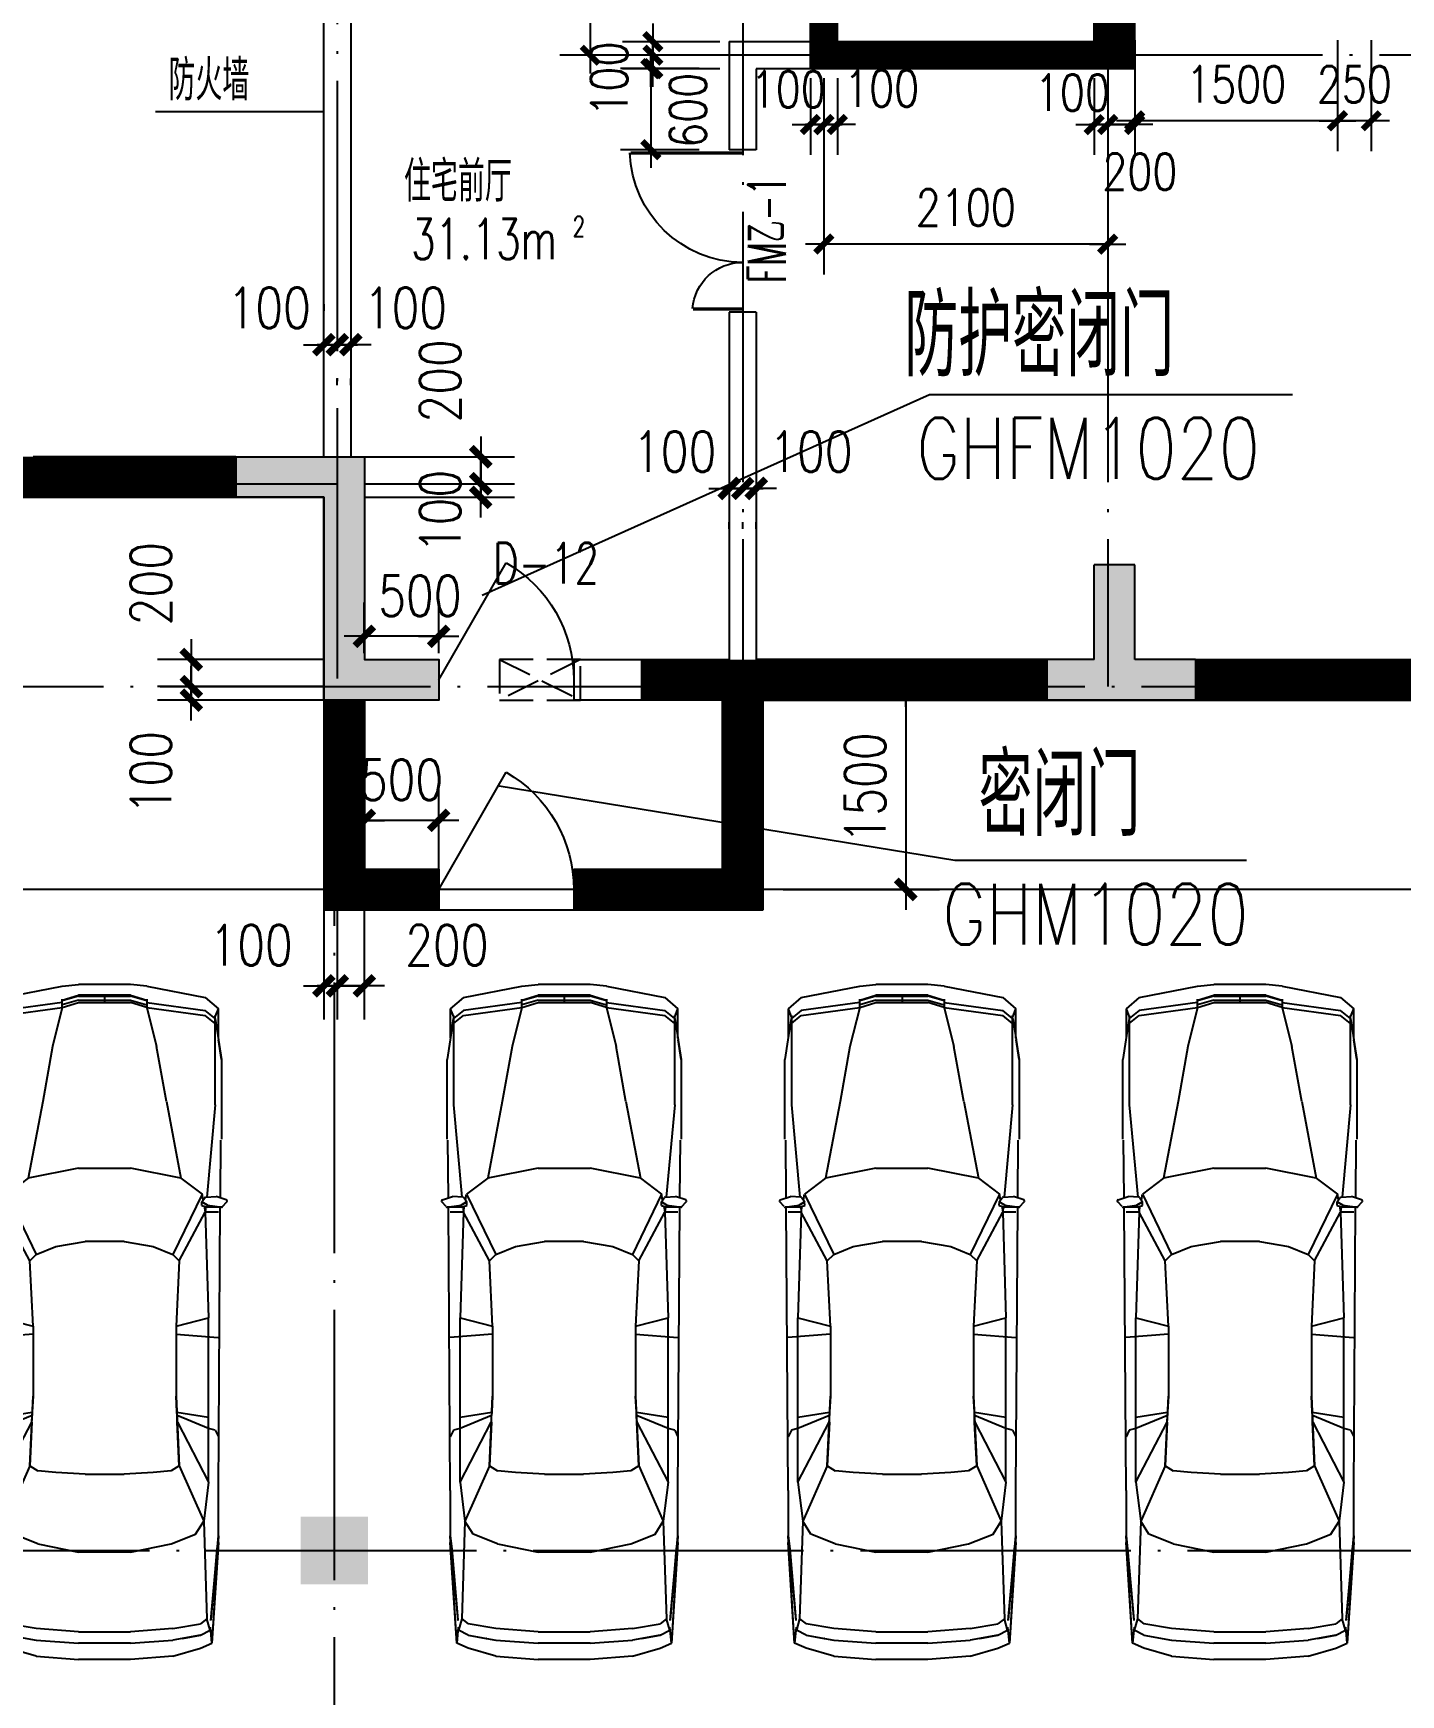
# Model space of a CAD drawing. Extents: x 634182 to 802382, y -1101880 to -864080.
# Drawn here: x 749634 to 759752, y -909933 to -897645 of the extents above; entities that cross this region are included whole.
import ezdxf
from ezdxf.enums import TextEntityAlignment as Align

# ---------------------------------------------------------------- set-up
doc = ezdxf.new("R2010")
doc.units = 0
doc.header["$LTSCALE"] = 1000
doc.header["$MEASUREMENT"] = 0
doc.linetypes.add('DASH', pattern=[0.35, 0.25, -0.1])
doc.linetypes.add('DOTE', pattern=[2.42, 2, -0.2, 0.02, -0.2])
doc.layers.get('0').update_dxf_attribs({"linetype": 'CONTINUOUS'})
doc.layers.get('DEFPOINTS').update_dxf_attribs({"linetype": 'CONTINUOUS'})
for name, color, linetype in [('210', 4, 'CONTINUOUS'), ('COLUMN', 7, 'CONTINUOUS'), ('DOTE', 1, 'DOTE'), ('LU', 4, 'CONTINUOUS'), ('MC', 4, 'CONTINUOUS'), ('PUB_DIM', 3, 'CONTINUOUS'), ('PUB_TEXT', 7, 'CONTINUOUS'), ('WALL', 191, 'CONTINUOUS'), ('WINDOW', 2, 'CONTINUOUS'), ('WINDOW_TEXT', 6, 'CONTINUOUS'), ('防火分區线', 2, 'CONTINUOUS')]:
    doc.layers.add(name, color=color, linetype=linetype)
doc.styles.add('_Z', font='romans', dxfattribs={"width": 0.7, "bigfont": 'Z'})
doc.styles.add('DIM_FONT', font='simplex.shx', dxfattribs={"width": 0.8})
doc.styles.add('HZ_SIMPLEX', font='SIMPLEX.shx', dxfattribs={"width": 0.8, "bigfont": 'hztxt.shx'})
doc.styles.add('SIMPLEX', font='SIMPLEX.SHX')
doc.styles.add('Z', font='romans', dxfattribs={"width": 0.8, "bigfont": 'z'})
doc.dimstyles.new('DIMN', dxfattribs={"dimtxt": 300, "dimasz": 1, "dimexe": 250, "dimexo": 300, "dimgap": 150, "dimtad": 1, "dimdec": 0, "dimzin": 0, "dimdsep": 46, "dimtxsty": 'DIM_FONT', "dimblk": '_DIMX', "dimblk1": '_DIMX', "dimblk2": '_DIMX', "dimcen": 2.5, "dimclrt": 7, "dimadec": 0, "dimazin": 0, "dimtfac": 1, "dimtdec": 0, "dimtix": 1, "dimtmove": 2, "dimatfit": 3, "dimldrblk": '_DIMX', "dimfxl": 0, "dimtolj": 1, "dimtzin": 0, "dimarcsym": 0})
doc.dimstyles.new('DIMN90', dxfattribs={"dimscale": 0.9, "dimtxt": 300, "dimasz": 1, "dimexe": 250, "dimexo": 300, "dimgap": 150, "dimtad": 1, "dimdec": 0, "dimdsep": 46, "dimtxsty": 'DIM_FONT', "dimblk": '_DIMX', "dimcen": 2.5, "dimclrt": 7, "dimadec": 0, "dimazin": 0, "dimtfac": 1, "dimtdec": 0, "dimtix": 1, "dimtmove": 2, "dimatfit": 3, "dimldrblk": '_DIMX', "dimfxl": 0, "dimtolj": 1, "dimarcsym": 0})

# ---------------------------------------------------------------- blocks, each defined once
blk = doc.blocks.new('_FZH')
blk.add_solid([(-0.5, -0.5), (0.5, -0.5), (-0.5, 0.5), (0.5, 0.5)])
blk = doc.blocks.new('M_F27')
for p, q in [((980, 902), (995, 790)), ((984, 905), (1020, 939)), ((1036, 935), (1062, 857)), ((1506, 899), (2121, 899)), ((2272, 876), (2121, 899)), ((-2426, 736), (-2389, 824)), ((-2389, 824), (-1610, 874)), ((-2389, 824), (-1560, 874)), ((-2264, 812), (-2389, 824)), ((-2326, 736), (-2288, 811)), ((-2200, 786), (-2288, 811)), ((-2200, 786), (-2238, 736)), ((-1560, 874), (-2212, 815)), ((-2208, 815), (-2211, 814)), ((-1660, 862), (-2208, 815)), ((-1446, 761), (-2200, 786)), ((-1560, 874), (-1660, 862)), ((-1617, 869), (-1620, 866)), ((-1208, 874), (-1610, 874)), ((-1145, 799), (-1446, 761)), ((-1208, 874), (980, 889)), ((-1145, 799), (-682, 557)), ((-1145, 799), (124, 799)), ((-743, 849), (-793, 874)), ((-730, 799), (-743, 849)), ((-630, 555), (-730, 799)), ((-642, 799), (-605, 554)), ((-2, 547), (-27, 877)), ((124, 799), (61, 547)), ((941, 773), (124, 799)), ((564, 572), (941, 773)), ((941, 773), (941, 874)), ((983, 777), (941, 773)), ((941, 773), (987, 765)), ((980, 790), (980, 898)), ((995, 790), (980, 790)), ((980, 790), (992, 746)), ((995, 790), (1022, 746)), ((1022, 748), (995, 790)), ((1051, 889), (1497, 893)), ((1057, 776), (1062, 857)), ((1770, 849), (1058, 784)), ((2461, 849), (1770, 849)), ((2272, 876), (2272, 874)), ((2437, 851), (2272, 876)), ((2511, 874), (2287, 874)), ((2398, 849), (2461, 773)), ((2437, 850), (2433, 851)), ((2498, 773), (2436, 849)), ((2511, 874), (2450, 850)), ((2461, 773), (2523, 321)), ((2561, 321), (2498, 773)), ((2599, 773), (2511, 874)), ((2599, 773), (2687, 321)), ((-2489, 522), (-2426, 736)), ((-2326, 736), (-2364, 522)), ((-2326, 736), (-2351, 596)), ((-2276, 522), (-2238, 736)), ((-1622, 510), (-1547, 698)), ((-1547, 698), (-1446, 761)), ((-1019, 572), (-1446, 761)), ((1079, 748), (614, 522)), ((992, 746), (1021, 747)), ((1021, 747), (1022, 748)), ((1053, 768), (1022, 746)), ((1036, 756), (1079, 748)), ((1204, 585), (1079, 748)), ((-2489, 522), (-2514, 196)), ((-2364, 522), (-2389, 196)), ((-2351, 594), (-2351, 596)), ((-2301, 196), (-2276, 522)), ((-1019, 572), (-1057, 510)), ((-680, 556), (-1019, 572)), ((-1019, 572), (-479, 547)), ((-680, 556), (-630, 555)), ((-605, 554), (-630, 555)), ((-479, 547), (-605, 554)), ((61, 547), (-479, 547)), ((61, 547), (564, 572)), ((564, 572), (614, 522)), ((614, 522), (677, 371)), ((1795, 472), (1204, 585)), ((1280, 196), (1204, 585)), ((-1622, 510), (-1685, 196)), ((-1070, 371), (-1057, 510)), ((2222, 397), (1795, 472)), ((2523, 321), (2222, 397)), ((-1082, 145), (-1070, 371)), ((677, 371), (714, 145)), ((2523, 321), (2586, 321)), ((2523, 321), (2561, 196)), ((2580, 196), (2542, 321)), ((2611, 196), (2574, 321)), ((2580, 321), (2618, 196)), ((2687, 321), (2699, 196)), ((-2514, -206), (-2514, 196)), ((-2389, -206), (-2389, 196)), ((-2301, 196), (-2301, -206)), ((-1685, -206), (-1685, 196)), ((-1082, 145), (-1082, -156)), ((714, -156), (714, 145)), ((1280, 196), (1280, -206)), ((2561, 196), (2561, -206)), ((2580, 196), (2580, -206)), ((2611, 196), (2611, -206)), ((2618, -206), (2618, 196)), ((2699, -206), (2699, 196)), ((2618, -6), (2561, -6)), ((-2489, -533), (-2514, -206)), ((-2389, -206), (-2364, -533)), ((-2276, -533), (-2301, -206)), ((-1685, -206), (-1622, -520)), ((-1070, -382), (-1082, -156)), ((714, -156), (677, -382)), ((1204, -596), (1280, -206)), ((2523, -332), (2561, -206)), ((2580, -206), (2542, -332)), ((2574, -332), (2611, -206)), ((2618, -206), (2580, -332)), ((2687, -332), (2699, -206)), ((-1057, -520), (-1070, -382)), ((677, -382), (614, -533)), ((2523, -332), (2222, -407)), ((2523, -332), (2461, -784)), ((2561, -332), (2498, -784)), ((2586, -332), (2523, -332)), ((2687, -332), (2599, -784)), ((1795, -483), (1204, -596)), ((1795, -483), (2222, -407)), ((-2489, -533), (-2426, -747)), ((-2326, -747), (-2364, -533)), ((-2351, -607), (-2351, -605)), ((-2351, -607), (-2326, -747)), ((-2276, -533), (-2238, -747)), ((-1622, -520), (-1547, -709)), ((-1019, -583), (-1446, -772)), ((-682, -568), (-1145, -809)), ((-1019, -583), (-1057, -520)), ((-479, -558), (-1019, -583)), ((-1019, -583), (-680, -567)), ((-730, -809), (-630, -566)), ((-680, -567), (-682, -568)), ((-680, -567), (-630, -566)), ((-605, -565), (-642, -809)), ((-630, -566), (-605, -565)), ((-605, -565), (-479, -558)), ((61, -558), (-479, -558)), ((-2, -558), (-27, -884)), ((61, -558), (124, -809)), ((564, -583), (61, -558)), ((614, -533), (564, -583)), ((564, -583), (941, -784)), ((1079, -759), (614, -533)), ((1204, -596), (1079, -759)), ((-2426, -747), (-2389, -835)), ((-2326, -747), (-2288, -822)), ((-2200, -797), (-2238, -747)), ((-1547, -709), (-1446, -772)), ((992, -757), (980, -800)), ((992, -757), (1021, -758)), ((995, -800), (1022, -757)), ((1022, -758), (995, -800)), ((1021, -758), (1022, -758)), ((1022, -757), (1053, -779)), ((1036, -767), (1079, -759)), ((-2389, -835), (-2264, -823)), ((-1560, -885), (-2389, -835)), ((-1610, -885), (-2389, -835)), ((-2288, -822), (-2200, -797)), ((-2212, -826), (-1560, -885)), ((-2208, -826), (-2211, -825)), ((-1660, -872), (-2208, -826)), ((-1446, -772), (-2200, -797)), ((-1560, -885), (-1660, -872)), ((-1621, -877), (-1617, -880)), ((-1610, -885), (-1208, -885)), ((-1145, -809), (-1446, -772)), ((-1208, -885), (980, -900)), ((-1145, -809), (124, -809)), ((-743, -860), (-793, -885)), ((-743, -860), (-730, -809)), ((941, -784), (124, -809)), ((987, -776), (941, -784)), ((983, -788), (941, -784)), ((941, -885), (941, -784)), ((995, -800), (980, -800)), ((995, -800), (980, -913)), ((980, -909), (980, -800)), ((1036, -946), (1062, -867)), ((1057, -787), (1062, -867)), ((1770, -860), (1058, -795)), ((1770, -860), (2461, -860)), ((2121, -910), (2272, -887)), ((2270, -887), (2121, -910)), ((2437, -861), (2272, -887)), ((2272, -885), (2272, -887)), ((2285, -885), (2511, -885)), ((2398, -860), (2461, -784)), ((2436, -860), (2498, -784)), ((2437, -861), (2436, -860)), ((2450, -861), (2511, -885)), ((2599, -784), (2511, -885)), ((984, -916), (1020, -950)), ((1051, -901), (1497, -904)), ((2121, -910), (1506, -910))]:
    blk.add_line(p, q)
for centre, start, end in [((990, 898), 132.965, 179.7454), ((1027, 932), 18.1573, 132.965), ((1047, 776), 305.1542, 356.8636), ((1047, -787), 3.1798, 54.8458), ((990, -909), 180.2546, 227.035), ((1027, -942), 227.035, 341.8427)]:
    blk.add_arc(centre, 10, start, end)
at = {"width": 0.8, "flags": 9}
for tag in ['XSIZE', 'YSIZE']:
    blk.add_attdef(tag, (0, 0), '', height=0.5, dxfattribs=at)
blk = doc.blocks.new('_DIMX')
blk.add_line((-150, 0), (150, 0))
at = {"const_width": 50}
blk.add_lwpolyline([(-70, -70), (70, 70)], dxfattribs=at)
blk = doc.blocks.new('*D464')
at = {"color": 0, "linetype": 'ByBlock'}
for p, q in [((759284, -897697), (759284, -898517)), ((759534, -897697), (759534, -898517)), ((759283, -898292), (759282, -898292)), ((759534, -898292), (759284, -898292)), ((759535, -898292), (759536, -898292))]:
    blk.add_line(p, q, dxfattribs=at)
at = {"layer": 'DEFPOINTS', "color": 0, "linetype": 'ByBlock'}
for p in [(759284, -897427), (759534, -897427), (759284, -898292)]:
    blk.add_point(p, dxfattribs=at)
at = {"color": 0, "linetype": 'ByBlock', "xscale": 0.9, "yscale": 0.9, "zscale": 0.9}
blk.add_blockref('_DIMX', (759284, -898292), dxfattribs=at)
at = {"color": 0, "linetype": 'ByBlock', "xscale": 0.9, "yscale": 0.9, "zscale": 0.9, "rotation": 180}
blk.add_blockref('_DIMX', (759534, -898292), dxfattribs=at)
at = {"color": 7, "linetype": 'ByBlock', "insert": (759409, -898022), "char_height": 270, "attachment_point": 5, "style": 'DIM_FONT'}
blk.add_mtext('\\A1;250', dxfattribs=at)
blk = doc.blocks.new('*D465')
at = {"color": 0, "linetype": 'ByBlock'}
for p, q in [((757784, -897697), (757784, -898517)), ((759284, -897697), (759284, -898517)), ((759283, -898292), (757785, -898292))]:
    blk.add_line(p, q, dxfattribs=at)
at = {"layer": 'DEFPOINTS', "color": 0, "linetype": 'ByBlock'}
for p in [(757784, -897427), (759284, -897427), (757784, -898292)]:
    blk.add_point(p, dxfattribs=at)
at = {"color": 0, "linetype": 'ByBlock', "xscale": 0.9, "yscale": 0.9, "zscale": 0.9, "rotation": 180}
blk.add_blockref('_DIMX', (757784, -898292), dxfattribs=at)
at = {"color": 0, "linetype": 'ByBlock', "xscale": 0.9, "yscale": 0.9, "zscale": 0.9}
blk.add_blockref('_DIMX', (759284, -898292), dxfattribs=at)
at = {"color": 7, "linetype": 'ByBlock', "insert": (758534, -898022), "char_height": 270, "attachment_point": 5, "style": 'DIM_FONT'}
blk.add_mtext('\\A1;1500', dxfattribs=at)
blk = doc.blocks.new('*D770')
at = {"color": 0, "linetype": 'ByBlock'}
for p, q in [((751784, -902477), (750554, -902477)), ((750804, -902476), (750804, -902475)), ((750804, -902477), (750804, -902577)), ((750804, -902477), (750804, -902577)), ((751784, -902577), (750554, -902577)), ((750804, -902578), (750804, -902579))]:
    blk.add_line(p, q, dxfattribs=at)
at = {"layer": 'DEFPOINTS', "color": 0, "linetype": 'ByBlock'}
for p in [(752084, -902477), (750804, -902577), (752084, -902577)]:
    blk.add_point(p, dxfattribs=at)
at = {"color": 0, "linetype": 'ByBlock'}
for p, rotation in [((750804, -902477), 270), ((750804, -902577), 90)]:
    blk.add_blockref('_DIMX', p, dxfattribs=dict(at, rotation=rotation))
at = {"color": 7, "linetype": 'ByBlock', "insert": (750504, -903114), "char_height": 300, "attachment_point": 5, "rotation": 90, "style": 'DIM_FONT'}
blk.add_mtext('\\A1;100', dxfattribs=at)
blk = doc.blocks.new('*D771')
at = {"color": 0, "linetype": 'ByBlock'}
for p, q in [((751784, -902277), (750554, -902277)), ((750804, -902276), (750804, -902275)), ((750804, -902277), (750804, -902477)), ((750804, -902277), (750804, -902477)), ((751784, -902477), (750554, -902477)), ((750804, -902478), (750804, -902479))]:
    blk.add_line(p, q, dxfattribs=at)
at = {"layer": 'DEFPOINTS', "color": 0, "linetype": 'ByBlock'}
for p in [(752084, -902277), (750804, -902477), (752084, -902477)]:
    blk.add_point(p, dxfattribs=at)
at = {"color": 0, "linetype": 'ByBlock'}
for p, rotation in [((750804, -902277), 270), ((750804, -902477), 90)]:
    blk.add_blockref('_DIMX', p, dxfattribs=dict(at, rotation=rotation))
at = {"color": 7, "linetype": 'ByBlock', "insert": (750504, -901716), "char_height": 300, "attachment_point": 5, "rotation": 90, "style": 'DIM_FONT'}
blk.add_mtext('\\A1;200', dxfattribs=at)
blk = doc.blocks.new('*D791')
at = {"color": 0, "linetype": 'ByBlock'}
for p, q in [((754714, -897807), (753994, -897807)), ((754219, -897806), (754219, -897805)), ((754219, -897907), (754219, -897807)), ((754219, -897907), (754219, -897807)), ((754714, -897907), (753994, -897907)), ((754219, -897908), (754219, -897909))]:
    blk.add_line(p, q, dxfattribs=at)
at = {"layer": 'DEFPOINTS', "color": 0, "linetype": 'ByBlock'}
for p in [(754219, -897807), (754984, -897807), (754984, -897907)]:
    blk.add_point(p, dxfattribs=at)
at = {"color": 0, "linetype": 'ByBlock', "xscale": 0.9, "yscale": 0.9, "zscale": 0.9}
for p, rotation in [((754219, -897807), 270), ((754219, -897907), 90)]:
    blk.add_blockref('_DIMX', p, dxfattribs=dict(at, rotation=rotation))
at = {"color": 7, "linetype": 'ByBlock', "insert": (753895, -897984), "char_height": 270, "attachment_point": 5, "rotation": 90, "style": 'DIM_FONT'}
blk.add_mtext('\\A1;100', dxfattribs=at)
blk = doc.blocks.new('M_A17ORW')
at = {"const_width": 0.02}
for points in [[(-0.481, -0.001), (-0.481, -0.308)], [(0.481, 0.001), (0.481, -0.691)]]:
    blk.add_lwpolyline(points, dxfattribs=at)
for centre, radius, start, end in [((-0.501, -0.003), 0.307, 274.2492, 0.2101), ((0.505, 0.002), 0.699, 180.2762, 268.0603)]:
    blk.add_arc(centre, radius, start, end)
blk = doc.blocks.new('*D792')
at = {"color": 0, "linetype": 'ByBlock'}
for p, q in [((754714, -897707), (753994, -897707)), ((754714, -897807), (753994, -897807)), ((754219, -897706), (754219, -897705)), ((754219, -897807), (754219, -897707)), ((754219, -897807), (754219, -897707)), ((754219, -897808), (754219, -897809))]:
    blk.add_line(p, q, dxfattribs=at)
at = {"layer": 'DEFPOINTS', "color": 0, "linetype": 'ByBlock'}
for p in [(754219, -897707), (754984, -897707), (754984, -897807)]:
    blk.add_point(p, dxfattribs=at)
at = {"color": 0, "linetype": 'ByBlock', "xscale": 0.9, "yscale": 0.9, "zscale": 0.9}
for p, rotation in [((754219, -897707), 270), ((754219, -897807), 90)]:
    blk.add_blockref('_DIMX', p, dxfattribs=dict(at, rotation=rotation))
at = {"color": 7, "linetype": 'ByBlock', "insert": (754492, -897223), "char_height": 270, "attachment_point": 5, "rotation": 90, "style": 'DIM_FONT'}
blk.add_mtext('\\A1;100', dxfattribs=at)
blk = doc.blocks.new('*D793')
at = {"color": 0, "linetype": 'ByBlock'}
for p, q in [((754783, -901011), (754782, -901011)), ((754884, -901011), (754784, -901011)), ((754884, -901011), (754784, -901011)), ((754885, -901011), (754886, -901011)), ((754784, -901311), (754784, -901261)), ((754884, -901311), (754884, -901261))]:
    blk.add_line(p, q, dxfattribs=at)
at = {"layer": 'DEFPOINTS', "color": 0, "linetype": 'ByBlock'}
for p in [(754784, -901011), (754784, -901011), (754884, -901011)]:
    blk.add_point(p, dxfattribs=at)
at = {"color": 0, "linetype": 'ByBlock'}
blk.add_blockref('_DIMX', (754784, -901011), dxfattribs=at)
at = {"color": 0, "linetype": 'ByBlock', "rotation": 180}
blk.add_blockref('_DIMX', (754884, -901011), dxfattribs=at)
at = {"color": 7, "linetype": 'ByBlock', "insert": (754380, -900739), "char_height": 300, "attachment_point": 5, "style": 'DIM_FONT'}
blk.add_mtext('\\A1;100', dxfattribs=at)
blk = doc.blocks.new('*D796')
at = {"color": 0, "linetype": 'ByBlock'}
for p, q in [((754883, -901011), (754882, -901011)), ((754984, -901011), (754884, -901011)), ((754984, -901011), (754884, -901011)), ((754985, -901011), (754986, -901011)), ((754884, -901311), (754884, -901261)), ((754984, -901311), (754984, -901261))]:
    blk.add_line(p, q, dxfattribs=at)
at = {"layer": 'DEFPOINTS', "color": 0, "linetype": 'ByBlock'}
for p in [(754884, -901011), (754884, -901011), (754984, -901011)]:
    blk.add_point(p, dxfattribs=at)
at = {"color": 0, "linetype": 'ByBlock'}
for p, rotation in [((754884, -901011), 359.9999999998665), ((754984, -901011), 179.9999999998666)]:
    blk.add_blockref('_DIMX', p, dxfattribs=dict(at, rotation=rotation))
at = {"color": 7, "linetype": 'ByBlock', "insert": (755388, -900739), "char_height": 300, "attachment_point": 5, "style": 'DIM_FONT'}
blk.add_mtext('\\A1;100', dxfattribs=at)
blk = doc.blocks.new('*D797')
at = {"color": 0, "linetype": 'ByBlock'}
for p, q in [((754905, -895577), (753530, -895577)), ((753755, -895578), (753755, -897806)), ((754905, -897807), (753530, -897807))]:
    blk.add_line(p, q, dxfattribs=at)
at = {"layer": 'DEFPOINTS', "color": 0, "linetype": 'ByBlock'}
for p in [(755175, -895577), (753755, -897807), (755175, -897807)]:
    blk.add_point(p, dxfattribs=at)
at = {"color": 0, "linetype": 'ByBlock', "xscale": 0.9, "yscale": 0.9, "zscale": 0.9}
for p, rotation in [((753755, -895577), 90), ((753755, -897807), 270)]:
    blk.add_blockref('_DIMX', p, dxfattribs=dict(at, rotation=rotation))
at = {"color": 7, "linetype": 'ByBlock', "insert": (753485, -896692), "char_height": 270, "attachment_point": 5, "rotation": 90, "style": 'DIM_FONT'}
blk.add_mtext('\\A1;2230', dxfattribs=at)
blk = doc.blocks.new('*D798')
at = {"color": 0, "linetype": 'ByBlock'}
for p, q in [((752084, -900777), (753195, -900777)), ((752945, -900776), (752945, -900775)), ((752945, -900977), (752945, -900777)), ((752945, -900977), (752945, -900777)), ((752084, -900977), (753195, -900977)), ((752945, -900978), (752945, -900979))]:
    blk.add_line(p, q, dxfattribs=at)
at = {"layer": 'DEFPOINTS', "color": 0, "linetype": 'ByBlock'}
for p in [(751784, -900777), (752945, -900777), (751784, -900977)]:
    blk.add_point(p, dxfattribs=at)
at = {"color": 0, "linetype": 'ByBlock'}
for p, rotation in [((752945, -900777), 270), ((752945, -900977), 90)]:
    blk.add_blockref('_DIMX', p, dxfattribs=dict(at, rotation=rotation))
at = {"color": 7, "linetype": 'ByBlock', "insert": (752645, -900216), "char_height": 300, "attachment_point": 5, "rotation": 90, "style": 'DIM_FONT'}
blk.add_mtext('\\A1;200', dxfattribs=at)
blk = doc.blocks.new('*D799')
at = {"color": 0, "linetype": 'ByBlock'}
for p, q in [((752084, -900977), (753195, -900977)), ((752945, -900976), (752945, -900975)), ((752945, -901077), (752945, -900977)), ((752945, -901077), (752945, -900977)), ((752084, -901077), (753195, -901077)), ((752945, -901078), (752945, -901079))]:
    blk.add_line(p, q, dxfattribs=at)
at = {"layer": 'DEFPOINTS', "color": 0, "linetype": 'ByBlock'}
for p in [(751784, -900977), (752945, -900977), (751784, -901077)]:
    blk.add_point(p, dxfattribs=at)
at = {"color": 0, "linetype": 'ByBlock'}
for p, rotation in [((752945, -900977), 270), ((752945, -901077), 90)]:
    blk.add_blockref('_DIMX', p, dxfattribs=dict(at, rotation=rotation))
at = {"color": 7, "linetype": 'ByBlock', "insert": (752645, -901182), "char_height": 300, "attachment_point": 5, "rotation": 90, "style": 'DIM_FONT'}
blk.add_mtext('\\A1;100', dxfattribs=at)
blk = doc.blocks.new('*D800')
at = {"color": 0, "linetype": 'ByBlock'}
for p, q in [((751884, -902843), (751884, -904940)), ((752084, -902843), (752084, -904940)), ((751883, -904690), (751882, -904690)), ((751884, -904690), (752084, -904690)), ((751884, -904690), (752084, -904690)), ((752085, -904690), (752086, -904690))]:
    blk.add_line(p, q, dxfattribs=at)
at = {"layer": 'DEFPOINTS', "color": 0, "linetype": 'ByBlock'}
for p in [(751884, -902543), (752084, -902543), (752084, -904690)]:
    blk.add_point(p, dxfattribs=at)
at = {"color": 0, "linetype": 'ByBlock'}
blk.add_blockref('_DIMX', (751884, -904690), dxfattribs=at)
at = {"color": 0, "linetype": 'ByBlock', "rotation": 180}
blk.add_blockref('_DIMX', (752084, -904690), dxfattribs=at)
at = {"color": 7, "linetype": 'ByBlock', "insert": (752695, -904390), "char_height": 300, "attachment_point": 5, "style": 'DIM_FONT'}
blk.add_mtext('\\A1;200', dxfattribs=at)
blk = doc.blocks.new('*D801')
at = {"color": 0, "linetype": 'ByBlock'}
for p, q in [((751784, -902843), (751784, -904940)), ((751884, -902843), (751884, -904940)), ((751783, -904690), (751782, -904690)), ((751784, -904690), (751884, -904690)), ((751784, -904690), (751884, -904690)), ((751885, -904690), (751886, -904690))]:
    blk.add_line(p, q, dxfattribs=at)
at = {"layer": 'DEFPOINTS', "color": 0, "linetype": 'ByBlock'}
for p in [(751784, -902543), (751884, -902543), (751884, -904690)]:
    blk.add_point(p, dxfattribs=at)
at = {"color": 0, "linetype": 'ByBlock'}
blk.add_blockref('_DIMX', (751784, -904690), dxfattribs=at)
at = {"color": 0, "linetype": 'ByBlock', "rotation": 180}
blk.add_blockref('_DIMX', (751884, -904690), dxfattribs=at)
at = {"color": 7, "linetype": 'ByBlock', "insert": (751246, -904390), "char_height": 300, "attachment_point": 5, "style": 'DIM_FONT'}
blk.add_mtext('\\A1;100', dxfattribs=at)
blk = doc.blocks.new('*D802')
at = {"color": 0, "linetype": 'ByBlock'}
for p, q in [((754561, -897906), (753979, -897906)), ((754204, -897907), (754204, -898505)), ((754561, -898506), (753979, -898506))]:
    blk.add_line(p, q, dxfattribs=at)
at = {"layer": 'DEFPOINTS', "color": 0, "linetype": 'ByBlock'}
for p in [(754831, -897906), (754204, -898506), (754831, -898506)]:
    blk.add_point(p, dxfattribs=at)
at = {"color": 0, "linetype": 'ByBlock', "xscale": 0.9, "yscale": 0.9, "zscale": 0.9}
for p, rotation in [((754204, -897906), 90), ((754204, -898506), 270)]:
    blk.add_blockref('_DIMX', p, dxfattribs=dict(at, rotation=rotation))
at = {"color": 7, "linetype": 'ByBlock', "insert": (754479, -898215), "char_height": 270, "attachment_point": 5, "rotation": 90, "style": 'DIM_FONT'}
blk.add_mtext('\\A1;600', dxfattribs=at)
blk = doc.blocks.new('*D805')
at = {"color": 0, "linetype": 'ByBlock'}
for p, q in [((751784, -899648), (751784, -899698)), ((751884, -899648), (751884, -899698)), ((751783, -899948), (751782, -899948)), ((751884, -899948), (751784, -899948)), ((751884, -899948), (751784, -899948)), ((751885, -899948), (751886, -899948))]:
    blk.add_line(p, q, dxfattribs=at)
at = {"layer": 'DEFPOINTS', "color": 0, "linetype": 'ByBlock'}
for p in [(751784, -899948), (751784, -899948), (751884, -899948)]:
    blk.add_point(p, dxfattribs=at)
at = {"color": 0, "linetype": 'ByBlock'}
blk.add_blockref('_DIMX', (751784, -899948), dxfattribs=at)
at = {"color": 0, "linetype": 'ByBlock', "rotation": 180}
blk.add_blockref('_DIMX', (751884, -899948), dxfattribs=at)
at = {"color": 7, "linetype": 'ByBlock', "insert": (751380, -899676), "char_height": 300, "attachment_point": 5, "style": 'DIM_FONT'}
blk.add_mtext('\\A1;100', dxfattribs=at)
blk = doc.blocks.new('*D806')
at = {"color": 0, "linetype": 'ByBlock'}
for p, q in [((751883, -899948), (751882, -899948)), ((751984, -899948), (751884, -899948)), ((751984, -899948), (751884, -899948)), ((751985, -899948), (751986, -899948)), ((751884, -900248), (751884, -900198)), ((751984, -900248), (751984, -900198))]:
    blk.add_line(p, q, dxfattribs=at)
at = {"layer": 'DEFPOINTS', "color": 0, "linetype": 'ByBlock'}
for p in [(751884, -899948), (751884, -899948), (751984, -899948)]:
    blk.add_point(p, dxfattribs=at)
at = {"color": 0, "linetype": 'ByBlock'}
for p, rotation in [((751884, -899948), 6.666442612347531e-11), ((751984, -899948), 180.0000000000666)]:
    blk.add_blockref('_DIMX', p, dxfattribs=dict(at, rotation=rotation))
at = {"color": 7, "linetype": 'ByBlock', "insert": (752388, -899676), "char_height": 300, "attachment_point": 5, "style": 'DIM_FONT'}
blk.add_mtext('\\A1;100', dxfattribs=at)
blk = doc.blocks.new('*D811')
at = {"color": 0, "linetype": 'ByBlock'}
for p, q in [((755484, -898510), (755484, -899429)), ((757584, -898510), (757584, -899429)), ((757583, -899204), (755485, -899204))]:
    blk.add_line(p, q, dxfattribs=at)
at = {"layer": 'DEFPOINTS', "color": 0, "linetype": 'ByBlock'}
for p in [(755484, -898240), (757584, -898240), (755484, -899204)]:
    blk.add_point(p, dxfattribs=at)
at = {"color": 0, "linetype": 'ByBlock', "xscale": 0.9, "yscale": 0.9, "zscale": 0.9}
for p, rotation in [((755484, -899204), 180.0000000000413), ((757584, -899204), 4.124700581087382e-11)]:
    blk.add_blockref('_DIMX', p, dxfattribs=dict(at, rotation=rotation))
at = {"color": 7, "linetype": 'ByBlock', "insert": (756534, -898934), "char_height": 270, "attachment_point": 5, "style": 'DIM_FONT'}
blk.add_mtext('\\A1;2100', dxfattribs=at)
blk = doc.blocks.new('*D812')
at = {"color": 0, "linetype": 'ByBlock'}
for p, q in [((757584, -897977), (757584, -898545)), ((757784, -897977), (757784, -898545)), ((757583, -898320), (757582, -898320)), ((757584, -898320), (757784, -898320)), ((757584, -898320), (757784, -898320)), ((757785, -898320), (757786, -898320))]:
    blk.add_line(p, q, dxfattribs=at)
at = {"layer": 'DEFPOINTS', "color": 0, "linetype": 'ByBlock'}
for p in [(757584, -897707), (757784, -897707), (757784, -898320)]:
    blk.add_point(p, dxfattribs=at)
at = {"color": 0, "linetype": 'ByBlock', "xscale": 0.9, "yscale": 0.9, "zscale": 0.9}
blk.add_blockref('_DIMX', (757584, -898320), dxfattribs=at)
at = {"color": 0, "linetype": 'ByBlock', "xscale": 0.9, "yscale": 0.9, "zscale": 0.9, "rotation": 180}
blk.add_blockref('_DIMX', (757784, -898320), dxfattribs=at)
at = {"color": 7, "linetype": 'ByBlock', "insert": (757822, -898669), "char_height": 270, "attachment_point": 5, "style": 'DIM_FONT'}
blk.add_mtext('\\A1;200', dxfattribs=at)
blk = doc.blocks.new('*D813')
at = {"color": 0, "linetype": 'ByBlock'}
for p, q in [((757484, -897977), (757484, -898545)), ((757584, -897977), (757584, -898545)), ((757483, -898320), (757482, -898320)), ((757484, -898320), (757584, -898320)), ((757484, -898320), (757584, -898320)), ((757585, -898320), (757586, -898320))]:
    blk.add_line(p, q, dxfattribs=at)
at = {"layer": 'DEFPOINTS', "color": 0, "linetype": 'ByBlock'}
for p in [(757484, -897707), (757584, -897707), (757584, -898320)]:
    blk.add_point(p, dxfattribs=at)
at = {"color": 0, "linetype": 'ByBlock', "xscale": 0.9, "yscale": 0.9, "zscale": 0.9}
blk.add_blockref('_DIMX', (757484, -898320), dxfattribs=at)
at = {"color": 0, "linetype": 'ByBlock', "xscale": 0.9, "yscale": 0.9, "zscale": 0.9, "rotation": 180}
blk.add_blockref('_DIMX', (757584, -898320), dxfattribs=at)
at = {"color": 7, "linetype": 'ByBlock', "insert": (757323, -898084), "char_height": 270, "attachment_point": 5, "style": 'DIM_FONT'}
blk.add_mtext('\\A1;100', dxfattribs=at)
blk = doc.blocks.new('*D814')
at = {"color": 0, "linetype": 'ByBlock'}
for p, q in [((755484, -897977), (755484, -898545)), ((755584, -897977), (755584, -898545)), ((755483, -898320), (755482, -898320)), ((755484, -898320), (755584, -898320)), ((755484, -898320), (755584, -898320)), ((755585, -898320), (755586, -898320))]:
    blk.add_line(p, q, dxfattribs=at)
at = {"layer": 'DEFPOINTS', "color": 0, "linetype": 'ByBlock'}
for p in [(755484, -897707), (755584, -897707), (755584, -898320)]:
    blk.add_point(p, dxfattribs=at)
at = {"color": 0, "linetype": 'ByBlock', "xscale": 0.9, "yscale": 0.9, "zscale": 0.9}
blk.add_blockref('_DIMX', (755484, -898320), dxfattribs=at)
at = {"color": 0, "linetype": 'ByBlock', "xscale": 0.9, "yscale": 0.9, "zscale": 0.9, "rotation": 180}
blk.add_blockref('_DIMX', (755584, -898320), dxfattribs=at)
at = {"color": 7, "linetype": 'ByBlock', "insert": (755911, -898053), "char_height": 270, "attachment_point": 5, "style": 'DIM_FONT'}
blk.add_mtext('\\A1;100', dxfattribs=at)
blk = doc.blocks.new('*D817')
at = {"color": 0, "linetype": 'ByBlock'}
for p, q in [((755384, -897977), (755384, -898545)), ((755484, -897977), (755484, -898545)), ((755383, -898320), (755382, -898320)), ((755384, -898320), (755484, -898320)), ((755384, -898320), (755484, -898320)), ((755485, -898320), (755486, -898320))]:
    blk.add_line(p, q, dxfattribs=at)
at = {"layer": 'DEFPOINTS', "color": 0, "linetype": 'ByBlock'}
for p in [(755384, -897707), (755484, -897707), (755484, -898320)]:
    blk.add_point(p, dxfattribs=at)
at = {"color": 0, "linetype": 'ByBlock', "xscale": 0.9, "yscale": 0.9, "zscale": 0.9}
blk.add_blockref('_DIMX', (755384, -898320), dxfattribs=at)
at = {"color": 0, "linetype": 'ByBlock', "xscale": 0.9, "yscale": 0.9, "zscale": 0.9, "rotation": 180}
blk.add_blockref('_DIMX', (755484, -898320), dxfattribs=at)
at = {"color": 7, "linetype": 'ByBlock', "insert": (755220, -898059), "char_height": 270, "attachment_point": 5, "style": 'DIM_FONT'}
blk.add_mtext('\\A1;100', dxfattribs=at)
blk = doc.blocks.new('_DBLK')
blk.add_line((-0.5, 0), (0, -0.866))
blk.add_arc((-0.5, 0), 1, 300, 0)
at = {"layer": 'WINDOW_TEXT', "style": 'SIMPLEX', "flags": 9}
blk.add_attdef('A', text='', height=1, dxfattribs=at).set_placement((0, 1.5), align=Align.MIDDLE)
blk = doc.blocks.new('*D1806')
at = {"color": 0, "linetype": 'ByBlock'}
for p, q in [((752084, -903933), (752084, -903216)), ((752634, -903933), (752634, -903216)), ((752083, -903466), (752082, -903466)), ((752634, -903466), (752084, -903466)), ((752635, -903466), (752636, -903466))]:
    blk.add_line(p, q, dxfattribs=at)
at = {"layer": 'DEFPOINTS', "color": 0, "linetype": 'ByBlock'}
for p in [(752084, -903466), (752084, -904233), (752634, -904233)]:
    blk.add_point(p, dxfattribs=at)
at = {"color": 0, "linetype": 'ByBlock'}
for p, rotation in [((752084, -903466), 359.9999999999515), ((752634, -903466), 179.9999999999514)]:
    blk.add_blockref('_DIMX', p, dxfattribs=dict(at, rotation=rotation))
at = {"color": 7, "linetype": 'ByBlock', "insert": (752359, -903166), "char_height": 300, "attachment_point": 5, "style": 'DIM_FONT'}
blk.add_mtext('\\A1;500', dxfattribs=at)
blk = doc.blocks.new('*D1807')
at = {"color": 0, "linetype": 'ByBlock'}
for p, q in [((752084, -902229), (752084, -901855)), ((752634, -902229), (752634, -901855)), ((752633, -902105), (752085, -902105))]:
    blk.add_line(p, q, dxfattribs=at)
at = {"layer": 'DEFPOINTS', "color": 0, "linetype": 'ByBlock'}
for p in [(752084, -902105), (752084, -902529), (752634, -902529)]:
    blk.add_point(p, dxfattribs=at)
at = {"color": 0, "linetype": 'ByBlock', "rotation": 180}
blk.add_blockref('_DIMX', (752084, -902105), dxfattribs=at)
at = {"color": 0, "linetype": 'ByBlock'}
blk.add_blockref('_DIMX', (752634, -902105), dxfattribs=at)
at = {"color": 7, "linetype": 'ByBlock', "insert": (752495, -901805), "char_height": 300, "attachment_point": 5, "style": 'DIM_FONT'}
blk.add_mtext('\\A1;500', dxfattribs=at)
blk = doc.blocks.new('*D1808')
at = {"color": 0, "linetype": 'ByBlock'}
for p, q in [((755184, -902477), (756340, -902477)), ((756090, -902478), (756090, -903976)), ((755184, -903977), (756340, -903977))]:
    blk.add_line(p, q, dxfattribs=at)
at = {"layer": 'DEFPOINTS', "color": 0, "linetype": 'ByBlock'}
for p in [(754884, -902477), (754884, -903977), (756090, -903977)]:
    blk.add_point(p, dxfattribs=at)
at = {"color": 0, "linetype": 'ByBlock'}
for p, rotation in [((756090, -902477), 90), ((756090, -903977), 270)]:
    blk.add_blockref('_DIMX', p, dxfattribs=dict(at, rotation=rotation))
at = {"color": 7, "linetype": 'ByBlock', "insert": (755790, -903227), "char_height": 300, "attachment_point": 5, "rotation": 90, "style": 'DIM_FONT'}
blk.add_mtext('\\A1;1500', dxfattribs=at)

msp = doc.modelspace()

# ---------------------------------------------------------------- hatches: boundary and pattern name
at = {"layer": '210'}
for points in [[(751134.154, -900776.659), (752084.154, -900776.659), (752084.154, -902276.659), (752634.154, -902276.659), (752634.154, -902576.659), (751784.154, -902576.659), (751784.154, -901076.659), (751134.154, -901076.659)], [(757484.154, -901576.659), (757784.154, -901576.659), (757784.154, -902276.659), (758234.154, -902276.659), (758234.154, -902576.659), (757134.154, -902576.659), (757134.154, -902276.659), (757484.157, -902276.659)]]:
    msp.add_hatch(color=256, dxfattribs=at).paths.add_polyline_path(points)

# ---------------------------------------------------------------- linework, layer by layer
for points in [[(752956.759, -901799.905), (756266.503, -900315.97), (758951.533, -900315.97)], [(753082.741, -903211.944), (756453.757, -903760.494), (758610.492, -903760.494)]]:
    msp.add_lwpolyline(points)
msp.add_lwpolyline([(757634.156, -896526.757, 300, 300, 0), (757634.156, -897806.757, 200, 200, 0), (755484.156, -897806.757, 200, 200, 0), (755484.156, -895526.757, 200, 200, 0)], format="xyseb", dxfattribs=at)
at = {"layer": 'DOTE'}
for p, q in [((754884.156, -884445.605), (754884.156, -903976.757)), ((757584.156, -884445.605), (757584.156, -902476.757)), ((755484.156, -895376.757), (755484.156, -897806.757)), ((751884.156, -895576.757), (751884.156, -902476.757)), ((766434.156, -897806.757), (754884.156, -897806.757)), ((745734.156, -900976.757), (751884.156, -900976.757)), ((745734.156, -902476.757), (768116.546, -902476.757)), ((751862.048, -991366.093), (751862.048, -902577.649)), ((766442.048, -903976.757), (722934.156, -903976.757)), ((768062.048, -903976.757), (745734.156, -903976.757)), ((668633.996, -908866.093), (773621.778, -908866.093))]:
    msp.add_line(p, q, dxfattribs=at)
at = {"layer": 'MC', "linetype": 'Continuous'}
msp.add_line((751784.156, -898226.757), (750538.749, -898226.757), dxfattribs=at)
at = {"layer": 'MC', "linetype": 'DASH'}
for p, q in [((753084.156, -902276.757), (753684.156, -902576.757)), ((753684.156, -902276.757), (753084.156, -902576.757))]:
    msp.add_line(p, q, dxfattribs=at)
msp.add_lwpolyline([(753684.156, -902276.757), (753084.156, -902276.757), (753084.156, -902576.757), (753684.156, -902576.757)], close=True, dxfattribs=at)
at = {"layer": 'WALL'}
for p, q in [((751784.156, -900776.757), (751784.156, -895676.757)), ((755384.156, -897906.757), (755384.156, -895676.757)), ((755584.156, -897706.757), (755584.156, -895676.757)), ((757484.156, -897706.757), (757484.156, -895676.757)), ((751984.156, -896076.659), (751984.156, -900776.757)), ((757784.156, -897906.757), (757784.156, -896526.757)), ((754784.156, -897706.757), (755384.156, -897706.757)), ((754784.156, -897706.757), (754784.156, -898506.757)), ((755584.156, -897706.757), (757484.156, -897706.757)), ((754984.156, -897906.757), (754984.156, -898506.757)), ((757784.156, -897906.757), (754984.156, -897906.757)), ((754784.156, -899706.757), (754784.156, -902276.757)), ((754984.156, -899706.757), (754984.156, -902276.757)), ((751134.156, -900776.757), (749634.156, -900776.757)), ((751134.156, -900776.757), (751134.156, -901076.757)), ((751784.156, -901076.757), (749634.156, -901076.757)), ((751784.156, -901076.757), (751134.156, -901076.757)), ((751784.156, -902576.757), (751784.156, -901076.757)), ((751784.156, -901076.757), (751784.156, -902576.757)), ((757784.156, -901576.757), (757484.156, -901576.757)), ((752634.156, -902276.757), (752634.156, -902576.757)), ((753634.156, -902276.757), (754784.156, -902276.757)), ((753634.156, -902276.757), (753634.156, -902576.757)), ((754134.156, -902276.757), (754134.156, -902576.757)), ((755634.155, -902276.757), (754984.156, -902276.757)), ((757134.155, -902276.757), (755634.155, -902276.757)), ((757134.155, -902276.757), (757134.155, -902576.757)), ((758234.156, -902276.757), (757784.156, -902276.757)), ((758234.156, -902276.757), (760534.156, -902276.757)), ((758234.156, -902276.757), (758234.156, -902576.757)), ((752634.156, -902376.757), (752634.156, -902576.757)), ((752634.156, -902576.757), (751784.156, -902576.757)), ((751784.156, -902576.757), (751784.156, -904126.757)), ((752634.156, -902576.757), (751784.156, -902576.757)), ((752084.156, -902576.757), (752084.156, -903826.757)), ((754734.156, -902576.757), (753634.156, -902576.757)), ((754734.156, -903826.757), (754734.156, -902576.757)), ((755034.156, -904126.757), (755034.156, -902576.757)), ((755634.155, -902576.757), (755034.156, -902576.757)), ((758234.156, -902576.757), (755634.155, -902576.757)), ((758234.156, -902576.757), (757134.155, -902576.757)), ((763684.156, -902576.757), (758234.156, -902576.757)), ((752084.156, -903826.757), (752634.156, -903826.757)), ((752634.156, -903826.757), (752634.156, -904126.757)), ((753634.156, -903826.757), (754734.156, -903826.757)), ((753634.156, -903826.757), (753634.156, -904126.757)), ((751784.156, -904126.757), (752634.156, -904126.757)), ((753634.156, -904126.757), (755034.156, -904126.757))]:
    msp.add_line(p, q, dxfattribs=at)
at = {"layer": 'WALL', "linetype": 'Continuous'}
for p, q in [((754984.156, -898506.757), (754784.156, -898506.757)), ((754984.156, -899706.757), (754784.156, -899706.757)), ((757484.156, -902276.757), (757484.156, -901576.757)), ((757784.156, -902276.757), (757784.156, -901576.757)), ((757484.156, -902276.757), (757134.155, -902276.757))]:
    msp.add_line(p, q, dxfattribs=at)
at = {"layer": 'WALL', "const_width": 300}
for points in [[(751134.156, -900926.757), (746484.156, -900926.757)], [(757134.155, -902426.757), (754134.156, -902426.757)], [(762684.156, -902426.757), (758234.156, -902426.757)]]:
    msp.add_lwpolyline(points, dxfattribs=at)
at = {"layer": 'WALL'}
msp.add_lwpolyline([(751134.156, -900776.757), (752084.156, -900776.757), (752084.156, -902276.757), (752634.156, -902276.757), (752634.156, -902576.757), (751784.156, -902576.757), (751784.156, -901076.757), (751134.156, -901076.757)], close=True, dxfattribs=at)
at = {"layer": '防火分區线'}
msp.add_lwpolyline([(735212.048, -954916.093), (735213.209, -902576.757), (735212.048, -902576.757), (739615.648, -902576.855), (739615.648, -901076.757), (751784.156, -901076.757), (751784.156, -904126.757), (754884.156, -904126.757), (754884.156, -902576.757), (773363.472, -902576.757), (773839.219, -916771.696), (775338.011, -916711.498), (775594.854, -923106.328), (774096.074, -923166.525), (774441.207, -931759.599), (775939.999, -931699.401), (776208.881, -938393.976), (774710.078, -938454.174)], dxfattribs=at)
for points in [[(751934.156, -902576.757, 300, 300, 0), (751934.156, -903976.757, 300, 300, 0), (752634.156, -903976.757, 300, 300, 0)], [(753634.156, -903976.757, 300, 300, 0), (754884.156, -903976.757, 300, 300, 0), (754884.156, -902576.757, 300, 300, 0)]]:
    msp.add_lwpolyline(points, format="xyseb", dxfattribs=at)

# ---------------------------------------------------------------- block references
at = {"layer": 'COLUMN', "xscale": 500, "yscale": 500, "zscale": 500}
msp.add_blockref('_FZH', (751862.048, -908866.093), dxfattribs=at)
at = {"layer": 'LU', "xscale": 0.95745, "yscale": 0.95745, "zscale": 0.95745, "rotation": 90.00000000000001}
for p in [(750156.834, -907265.157), (753556.834, -907265.157), (756056.834, -907265.157), (758556.834, -907265.157)]:
    msp.add_blockref('M_F27', p, dxfattribs=at)
at = {"layer": 'WINDOW', "linetype": 'Continuous', "xscale": -1200, "yscale": 1200, "zscale": 1200, "rotation": 270.0000000000001}
msp.add_blockref('M_A17ORW', (754884.156, -899106.757), dxfattribs=at)
at = {"layer": 'WINDOW', "xscale": -1000, "yscale": 1000, "zscale": 1000, "rotation": 180}
for p in [(753134.156, -902426.757), (753134.156, -903976.757)]:
    msp.add_blockref('_DBLK', p, dxfattribs=at)

# ---------------------------------------------------------------- texts
for s, height, style, width, p in [('住宅前厅', 300, '_Z', 0.7, (752377.281, -898890.599)), ('31.13m', 300, '_Z', 0.7, (752430.589, -899316.817)), ('GHFM1020', 450, 'DIM_FONT', 0.8, (756166.718, -900940.13)), ('GHM1020', 450, 'DIM_FONT', 0.8, (756360.742, -904385.211))]:
    msp.add_text(s, height=height, dxfattribs=dict(style=style, width=width)).set_placement(p)
at = {"layer": 'MC', "linetype": 'Continuous', "style": '_Z', "width": 0.6}
msp.add_text('FM乙-1', height=280, rotation=90, dxfattribs=at).set_placement((755062.61, -898699.597), align=Align.MIDDLE_RIGHT)
at = {"layer": 'MC', "linetype": 'Continuous', "style": 'HZ_SIMPLEX', "width": 0.7}
msp.add_text('D-12', height=300, dxfattribs=at).set_placement((753036.801, -901714.785))
at = {"layer": 'PUB_TEXT', "style": 'Z', "width": 0.7}
for s, height, p in [('防火墙', 300, (750634.461, -898141.215)), ('防护密闭门', 600, (756079.138, -900181.822)), ('密闭门', 600, (756627.895, -903582.046))]:
    msp.add_text(s, height=height, dxfattribs=at).set_placement(p)
msp.add_text('2', height=150, dxfattribs=at).set_placement((753716.275, -899073.753), align=Align.MIDDLE_RIGHT)

# ---------------------------------------------------------------- dimensions: what is measured, and where the dimension line sits
at = {"layer": 'PUB_DIM', "linetype": 'Continuous'}
for p1, p2, distance, picture, middle in [((755174.666, -895576.757), (755174.666, -897806.757), -1419.447, '*D797', (753485.219, -896691.757)), ((759284.156, -897426.757), (757784.156, -897426.757), 865.446, '*D465', (758534.156, -898022.203)), ((759534.156, -897426.757), (759284.156, -897426.757), 865.446, '*D464', (759409.156, -898022.203)), ((757584.156, -898239.583), (755484.156, -898239.583), 964.034, '*D811', (756534.156, -898933.617))]:
    dim = msp.add_aligned_dim(p1=p1, p2=p2, distance=distance, dimstyle='DIMN90', dxfattribs=at)
    dim.commit()
    dim.dimension.update_dxf_attribs({"geometry": picture, "text_midpoint": middle})
for base, p1, p2, angle, dimstyle, picture, middle, dimtype in [((754219.397, -897706.757), (754984.156, -897806.757), (754984.156, -897706.757), 90, 'DIMN90', '*D792', (754491.671, -897223.361), 129), ((754219.397, -897806.757), (754984.156, -897906.757), (754984.156, -897806.757), 90, 'DIMN90', '*D791', (753894.999, -897983.644), 129), ((754204.054, -898505.757), (754830.718, -897905.757), (754830.718, -898505.757), 270, 'DIMN90', '*D802', (754479.183, -898214.618), 129), ((755484.156, -898320.203), (755384.156, -897706.757), (755484.156, -897706.757), 0, 'DIMN90', '*D817', (755220.079, -898058.71), 129), ((755584.156, -898320.203), (755484.156, -897706.757), (755584.156, -897706.757), 0, 'DIMN90', '*D814', (755911.428, -898053.023), 129), ((757584.156, -898320.203), (757484.156, -897706.757), (757584.156, -897706.757), 0, 'DIMN90', '*D813', (757323.08, -898084.051), 129), ((757784.156, -898320.203), (757584.156, -897706.757), (757784.156, -897706.757), 360, 'DIMN90', '*D812', (757822.113, -898668.934), 129), ((751784.156, -899948.42), (751884.156, -899948.42), (751784.156, -899948.42), 0, 'DIMN', '*D805', (751379.868, -899675.847), 128), ((751884.156, -899948.42), (751984.156, -899948.42), (751884.156, -899948.42), 180, 'DIMN', '*D806', (752388.443, -899675.847), 129), ((752944.715, -900776.757), (751784.156, -900976.757), (751784.156, -900776.757), 90, 'DIMN', '*D798', (752644.715, -900216.186), 129), ((754784.156, -901011.149), (754884.156, -901011.149), (754784.156, -901011.149), 0, 'DIMN', '*D793', (754379.868, -900738.577), 128), ((754884.156, -901011.149), (754984.156, -901011.149), (754884.156, -901011.149), 180, 'DIMN', '*D796', (755388.443, -900738.577), 129), ((752944.715, -900976.757), (751784.156, -901076.757), (751784.156, -900976.757), 90, 'DIMN', '*D799', (752644.715, -901182.235), 129), ((750804.016, -902476.757), (752084.156, -902276.757), (752084.156, -902476.757), 270, 'DIMN', '*D771', (750504.016, -901716.186), 129), ((750804.016, -902576.757), (752084.156, -902476.757), (752084.156, -902576.757), 270, 'DIMN', '*D770', (750504.016, -903114.471), 129), ((751884.156, -904690.121), (751784.156, -902543.23), (751884.156, -902543.23), 360, 'DIMN', '*D801', (751246.441, -904390.121), 129), ((752084.156, -904690.121), (751884.156, -902543.23), (752084.156, -902543.23), 0, 'DIMN', '*D800', (752694.727, -904390.121), 129)]:
    dim = msp.add_linear_dim(base=base, p1=p1, p2=p2, angle=angle, dimstyle=dimstyle, dxfattribs=at)
    dim.commit()
    dim.dimension.update_dxf_attribs({"geometry": picture, "text_midpoint": middle, "dimtype": dimtype})
at = {"layer": 'PUB_DIM'}
dim = msp.add_linear_dim(base=(752084.151, -902104.69), p1=(752634.151, -902529.335), p2=(752084.151, -902529.335), angle=180, text='500', dimstyle='DIMN', dxfattribs=at)
dim.commit()
dim.dimension.update_dxf_attribs({"geometry": '*D1807', "text_midpoint": (752494.577, -901804.69), "dimtype": 129})
dim = msp.add_aligned_dim(p1=(754884.156, -902476.753), p2=(754884.156, -903976.753), distance=1205.7, dimstyle='DIMN', dxfattribs=at)
dim.commit()
dim.dimension.update_dxf_attribs({"geometry": '*D1808', "text_midpoint": (755789.856, -903226.753)})
dim = msp.add_aligned_dim(p1=(752634.154, -904233.077), p2=(752084.154, -904233.077), distance=-766.668, text='500', dimstyle='DIMN', dxfattribs=at)
dim.commit()
dim.dimension.update_dxf_attribs({"geometry": '*D1806', "text_midpoint": (752359.154, -903166.41)})

doc.saveas('drawing.dxf')
